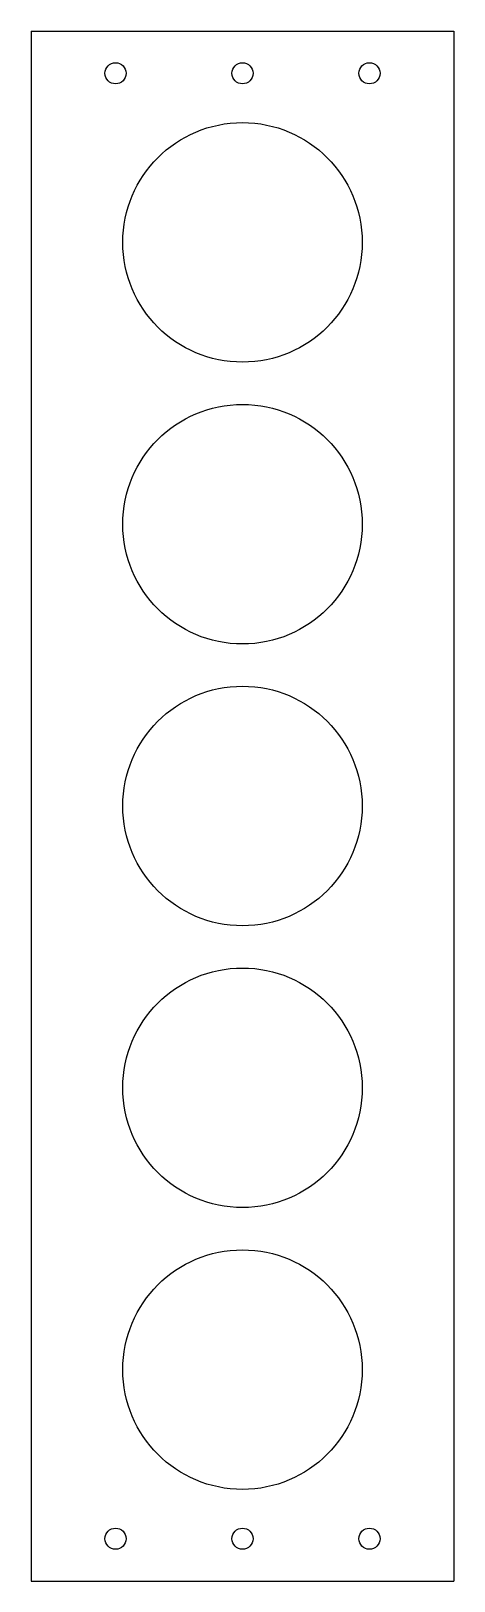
# Model space of a CAD drawing. Extents: x -15 to 15, y 0 to 110.
import ezdxf

# ---------------------------------------------------------------- set-up
doc = ezdxf.new("R2010")
doc.units = 0
doc.header["$MEASUREMENT"] = 0
doc.layers.add('VISIBLE', color=7, linetype='CONTINUOUS')

msp = doc.modelspace()

# ---------------------------------------------------------------- linework, layer by layer
at = {"layer": 'VISIBLE'}
for p, q in [((-15.01, 110), (15.01, 110)), ((-15.01, 110), (-15.01, 0)), ((15.01, 110), (15.01, 0)), ((-15.01, 0), (15.01, 0))]:
    msp.add_line(p, q, dxfattribs=at)
for centre, radius in [((-9.01, 107), 0.75), ((0, 107), 0.75), ((9.01, 107), 0.75), ((0, 95), 8.5), ((0, 75), 8.5), ((0, 55), 8.5), ((0, 35), 8.5), ((0, 15), 8.5), ((-9.01, 3), 0.75), ((0, 3), 0.75), ((9.01, 3), 0.75)]:
    msp.add_circle(centre, radius, dxfattribs=at)

doc.saveas('drawing.dxf')
